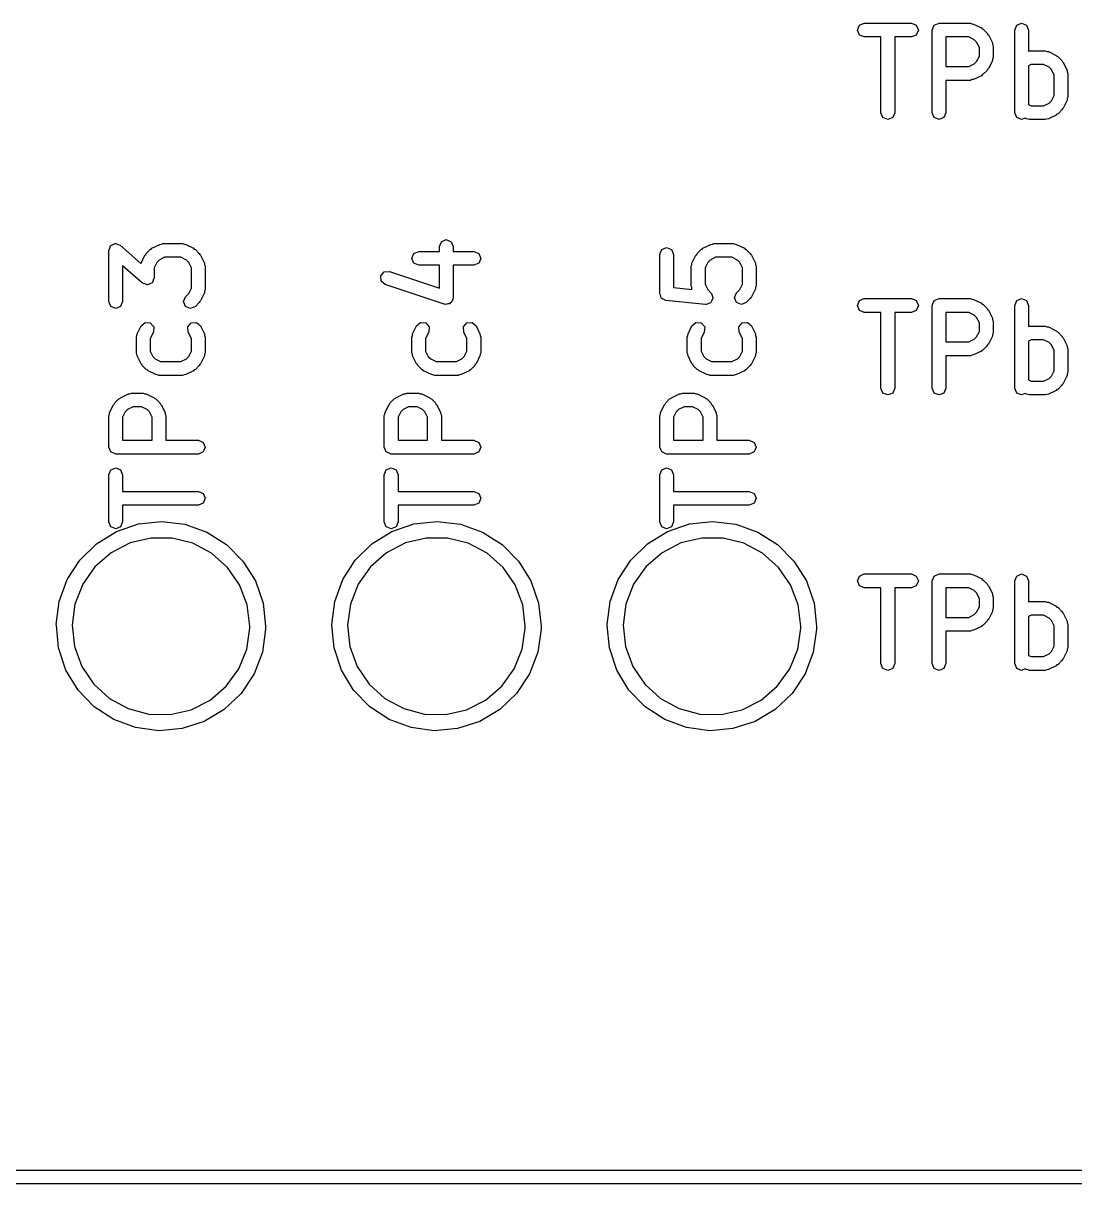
# Model space of a CAD drawing. Extents: x 59.1 to 150, y -119.5 to -80.2.
# Drawn here: x 90 to 97.63, y -118.05 to -109.62 of the extents above; entities that cross this region are included whole.
import ezdxf

# ---------------------------------------------------------------- set-up
doc = ezdxf.new("R2010")
doc.units = 0
doc.layers.add('BLACK', color=7, linetype='CONTINUOUS')

msp = doc.modelspace()

# ---------------------------------------------------------------- linework, layer by layer
at = {"layer": 'BLACK', "linetype": 'CONTINUOUS'}
for p, q in [((96.0557, -109.671), (96.0704, -109.636)), ((96.0704, -109.636), (96.1057, -109.621)), ((96.1057, -109.621), (96.4486, -109.621)), ((96.4486, -109.621), (96.4839, -109.636)), ((96.4839, -109.636), (96.4986, -109.671)), ((96.5986, -109.671), (96.6132, -109.636)), ((96.6132, -109.636), (96.6486, -109.621)), ((96.6486, -109.621), (96.8771, -109.621)), ((96.8771, -109.621), (96.8879, -109.626)), ((96.8879, -109.626), (96.8995, -109.627)), ((96.8995, -109.627), (96.9566, -109.655)), ((96.9566, -109.655), (96.962, -109.661)), ((96.962, -109.661), (96.9696, -109.665)), ((97.1986, -109.671), (97.2132, -109.636)), ((97.2132, -109.636), (97.2486, -109.621)), ((97.2486, -109.621), (97.2839, -109.636)), ((97.2839, -109.636), (97.2986, -109.671)), ((96.0704, -109.707), (96.0557, -109.671)), ((96.1057, -109.721), (96.0704, -109.707)), ((96.2271, -109.721), (96.1057, -109.721)), ((96.2271, -110.271), (96.2271, -109.721)), ((96.4486, -109.721), (96.3271, -109.721)), ((96.3271, -109.721), (96.3271, -110.271)), ((96.4839, -109.707), (96.4486, -109.721)), ((96.4986, -109.671), (96.4839, -109.707)), ((96.5986, -110.271), (96.5986, -109.671)), ((96.6986, -109.721), (96.6986, -109.936)), ((96.8653, -109.721), (96.6986, -109.721)), ((96.9047, -109.741), (96.8653, -109.721)), ((96.9218, -109.758), (96.9047, -109.741)), ((96.9696, -109.665), (96.9982, -109.693)), ((96.9982, -109.693), (97.0014, -109.701)), ((97.0014, -109.701), (97.0076, -109.706)), ((97.0076, -109.706), (97.0361, -109.763)), ((97.1986, -110.271), (97.1986, -109.671)), ((97.2986, -109.671), (97.2986, -109.824)), ((96.9414, -109.798), (96.9218, -109.758)), ((96.9414, -109.86), (96.9414, -109.798)), ((97.0361, -109.763), (97.037, -109.775)), ((97.037, -109.775), (97.0414, -109.786)), ((97.0414, -109.786), (97.0414, -109.871)), ((97.2986, -109.824), (97.3057, -109.821)), ((97.3057, -109.821), (97.42, -109.821)), ((97.42, -109.821), (97.4308, -109.826)), ((97.4308, -109.826), (97.4424, -109.827)), ((97.4424, -109.827), (97.4995, -109.855)), ((96.9047, -109.916), (96.9218, -109.899)), ((96.9218, -109.899), (96.9414, -109.86)), ((97.0361, -109.894), (97.0076, -109.951)), ((97.037, -109.882), (97.0361, -109.894)), ((97.0414, -109.871), (97.037, -109.882)), ((97.4995, -109.855), (97.5049, -109.861)), ((97.5049, -109.861), (97.5125, -109.865)), ((97.5125, -109.865), (97.5411, -109.893)), ((97.5411, -109.893), (97.5442, -109.901)), ((97.5442, -109.901), (97.5504, -109.906)), ((97.5504, -109.906), (97.579, -109.963)), ((96.6986, -109.936), (96.8653, -109.936)), ((96.8653, -109.936), (96.9047, -109.916)), ((96.962, -109.996), (96.9566, -110.002)), ((96.9696, -109.992), (96.962, -109.996)), ((96.9982, -109.964), (96.9696, -109.992)), ((97.0014, -109.956), (96.9982, -109.964)), ((97.0076, -109.951), (97.0014, -109.956)), ((97.3175, -109.921), (97.2986, -109.931)), ((97.2986, -109.931), (97.2986, -110.212)), ((97.4082, -109.921), (97.3175, -109.921)), ((97.4475, -109.941), (97.4082, -109.921)), ((97.4646, -109.958), (97.4475, -109.941)), ((97.4843, -109.998), (97.4646, -109.958)), ((97.4843, -110.145), (97.4843, -109.998)), ((97.579, -109.963), (97.5798, -109.975)), ((97.5798, -109.975), (97.5843, -109.986)), ((97.5843, -109.986), (97.5843, -110.157)), ((96.8771, -110.036), (96.6986, -110.036)), ((96.6986, -110.036), (96.6986, -110.271)), ((96.8879, -110.031), (96.8771, -110.036)), ((96.8995, -110.03), (96.8879, -110.031)), ((96.9566, -110.002), (96.8995, -110.03)), ((97.4646, -110.185), (97.4843, -110.145)), ((97.5843, -110.157), (97.5798, -110.168)), ((97.2986, -110.212), (97.3175, -110.221)), ((97.3175, -110.221), (97.4082, -110.221)), ((97.4082, -110.221), (97.4475, -110.202)), ((97.4475, -110.202), (97.4646, -110.185)), ((97.5411, -110.25), (97.5125, -110.278)), ((97.5442, -110.242), (97.5411, -110.25)), ((97.5504, -110.237), (97.5442, -110.242)), ((97.579, -110.18), (97.5504, -110.237)), ((97.5798, -110.168), (97.579, -110.18)), ((96.2418, -110.307), (96.2271, -110.271)), ((96.2771, -110.321), (96.2418, -110.307)), ((96.3125, -110.307), (96.2771, -110.321)), ((96.3271, -110.271), (96.3125, -110.307)), ((96.6132, -110.307), (96.5986, -110.271)), ((96.6486, -110.321), (96.6132, -110.307)), ((96.6839, -110.307), (96.6486, -110.321)), ((96.6986, -110.271), (96.6839, -110.307)), ((97.2132, -110.307), (97.1986, -110.271)), ((97.2486, -110.321), (97.2132, -110.307)), ((97.2734, -110.311), (97.2486, -110.321)), ((97.2834, -110.316), (97.2734, -110.311)), ((97.295, -110.317), (97.2834, -110.316)), ((97.3057, -110.321), (97.295, -110.317)), ((97.42, -110.321), (97.3057, -110.321)), ((97.4308, -110.317), (97.42, -110.321)), ((97.4424, -110.316), (97.4308, -110.317)), ((97.4995, -110.288), (97.4424, -110.316)), ((97.5049, -110.281), (97.4995, -110.288)), ((97.5125, -110.278), (97.5049, -110.281)), ((90.6214, -111.271), (90.6282, -111.255)), ((90.6282, -111.255), (90.6338, -111.239)), ((90.6338, -111.239), (90.6354, -111.238)), ((90.6354, -111.238), (90.6361, -111.236)), ((90.6361, -111.236), (90.6523, -111.229)), ((90.6523, -111.229), (90.6681, -111.222)), ((90.6681, -111.222), (90.6698, -111.222)), ((90.6698, -111.222), (90.6714, -111.221)), ((90.6714, -111.221), (90.6877, -111.228)), ((90.6877, -111.228), (90.7044, -111.234)), ((90.7044, -111.234), (90.8551, -111.366)), ((90.9218, -111.265), (90.9294, -111.261)), ((90.9294, -111.261), (90.9348, -111.255)), ((90.9348, -111.255), (90.9919, -111.227)), ((90.9919, -111.227), (91.0035, -111.226)), ((91.0035, -111.226), (91.0143, -111.221)), ((91.0143, -111.221), (91.1571, -111.221)), ((91.1571, -111.221), (91.1679, -111.226)), ((91.1679, -111.226), (91.1795, -111.227)), ((91.1795, -111.227), (91.2366, -111.255)), ((91.2366, -111.255), (91.242, -111.261)), ((91.242, -111.261), (91.2496, -111.265)), ((93.0214, -111.243), (93.0361, -111.208)), ((93.0214, -111.279), (93.0214, -111.243)), ((93.0361, -111.208), (93.0714, -111.193)), ((93.0714, -111.193), (93.1068, -111.208)), ((93.1068, -111.208), (93.1214, -111.243)), ((93.1214, -111.243), (93.1214, -111.279)), ((94.6361, -111.265), (94.6714, -111.25)), ((94.6714, -111.25), (94.7068, -111.265)), ((94.9218, -111.265), (94.9294, -111.261)), ((94.9294, -111.261), (94.9348, -111.255)), ((94.9348, -111.255), (94.9919, -111.227)), ((94.9919, -111.227), (95.0035, -111.226)), ((95.0035, -111.226), (95.0143, -111.221)), ((95.0143, -111.221), (95.1571, -111.221)), ((95.1571, -111.221), (95.1679, -111.226)), ((95.1679, -111.226), (95.1795, -111.227)), ((95.1795, -111.227), (95.2366, -111.255)), ((95.2366, -111.255), (95.242, -111.261)), ((95.242, -111.261), (95.2496, -111.265)), ((90.6214, -111.643), (90.6214, -111.271)), ((90.8553, -111.363), (90.8838, -111.306)), ((90.8838, -111.306), (90.8901, -111.301)), ((90.8901, -111.301), (90.8932, -111.293)), ((90.8932, -111.293), (90.9218, -111.265)), ((90.9868, -111.341), (90.9697, -111.358)), ((91.0261, -111.321), (90.9868, -111.341)), ((91.1453, -111.321), (91.0261, -111.321)), ((91.1847, -111.341), (91.1453, -111.321)), ((91.2018, -111.358), (91.1847, -111.341)), ((91.2496, -111.265), (91.2782, -111.293)), ((91.2782, -111.293), (91.2814, -111.301)), ((91.2814, -111.301), (91.2876, -111.306)), ((91.2876, -111.306), (91.3161, -111.363)), ((92.8214, -111.329), (92.8361, -111.293)), ((92.8361, -111.364), (92.8214, -111.329)), ((92.8361, -111.293), (92.8714, -111.279)), ((92.8714, -111.279), (93.0214, -111.279)), ((93.1214, -111.279), (93.2714, -111.279)), ((93.2714, -111.279), (93.3068, -111.293)), ((93.3068, -111.293), (93.3214, -111.329)), ((93.3214, -111.329), (93.3068, -111.364)), ((94.6214, -111.3), (94.6361, -111.265)), ((94.6214, -111.586), (94.6214, -111.3)), ((94.7068, -111.265), (94.7214, -111.3)), ((94.7214, -111.3), (94.7214, -111.54)), ((94.8553, -111.363), (94.8838, -111.306)), ((94.8838, -111.306), (94.8901, -111.301)), ((94.8901, -111.301), (94.8932, -111.293)), ((94.8932, -111.293), (94.9218, -111.265)), ((94.9868, -111.341), (94.9697, -111.358)), ((95.0261, -111.321), (94.9868, -111.341)), ((95.1453, -111.321), (95.0261, -111.321)), ((95.1847, -111.341), (95.1453, -111.321)), ((95.2018, -111.358), (95.1847, -111.341)), ((95.2496, -111.265), (95.2782, -111.293)), ((95.2782, -111.293), (95.2814, -111.301)), ((95.2814, -111.301), (95.2876, -111.306)), ((95.2876, -111.306), (95.3161, -111.363)), ((90.8671, -111.509), (90.7214, -111.382)), ((90.7214, -111.382), (90.7214, -111.643)), ((90.8551, -111.366), (90.8553, -111.363)), ((90.9697, -111.358), (90.95, -111.398)), ((90.95, -111.398), (90.95, -111.471)), ((91.2214, -111.398), (91.2018, -111.358)), ((91.2214, -111.545), (91.2214, -111.398)), ((91.3161, -111.363), (91.317, -111.375)), ((91.317, -111.375), (91.3214, -111.386)), ((91.3214, -111.386), (91.3214, -111.557)), ((92.5954, -111.456), (92.6205, -111.427)), ((92.6205, -111.427), (92.6587, -111.424)), ((92.6587, -111.424), (93.0214, -111.545)), ((92.8714, -111.379), (92.8361, -111.364)), ((93.0214, -111.379), (92.8714, -111.379)), ((93.0214, -111.545), (93.0214, -111.379)), ((93.2714, -111.379), (93.1214, -111.379)), ((93.1214, -111.379), (93.1214, -111.614)), ((93.3068, -111.364), (93.2714, -111.379)), ((94.85, -111.386), (94.8545, -111.375)), ((94.85, -111.529), (94.85, -111.386)), ((94.8545, -111.375), (94.8553, -111.363)), ((94.9697, -111.358), (94.95, -111.398)), ((94.95, -111.398), (94.95, -111.517)), ((95.2214, -111.398), (95.2018, -111.358)), ((95.2214, -111.517), (95.2214, -111.398)), ((95.3161, -111.363), (95.317, -111.375)), ((95.317, -111.375), (95.3214, -111.386)), ((95.3214, -111.386), (95.3214, -111.529)), ((90.8837, -111.515), (90.8671, -111.509)), ((90.9, -111.521), (90.8837, -111.515)), ((90.9191, -111.514), (90.9033, -111.521)), ((90.9354, -111.507), (90.9191, -111.514)), ((90.936, -111.505), (90.9354, -111.507)), ((90.9376, -111.504), (90.936, -111.505)), ((90.9433, -111.488), (90.9376, -111.504)), ((90.95, -111.471), (90.9433, -111.488)), ((92.5981, -111.494), (92.5954, -111.456)), ((92.627, -111.519), (92.5981, -111.494)), ((90.9016, -111.521), (90.9, -111.521)), ((90.9033, -111.521), (90.9016, -111.521)), ((91.1789, -111.608), (91.2018, -111.585)), ((91.2018, -111.585), (91.2214, -111.545)), ((91.3161, -111.58), (91.2876, -111.637)), ((91.317, -111.568), (91.3161, -111.58)), ((91.3214, -111.557), (91.317, -111.568)), ((93.0556, -111.662), (92.627, -111.519)), ((94.6279, -111.601), (94.6214, -111.586)), ((94.7214, -111.54), (94.8568, -111.554)), ((94.8545, -111.539), (94.85, -111.529)), ((94.8553, -111.551), (94.8545, -111.539)), ((94.8568, -111.554), (94.8553, -111.551)), ((94.95, -111.517), (94.9697, -111.556)), ((94.9697, -111.556), (94.9925, -111.579)), ((94.9925, -111.579), (94.9935, -111.581)), ((94.9935, -111.581), (94.9958, -111.583)), ((94.9958, -111.583), (95.0007, -111.599)), ((95.0007, -111.599), (95.0071, -111.614)), ((95.1643, -111.614), (95.1789, -111.579)), ((95.1789, -111.579), (95.2018, -111.556)), ((95.2018, -111.556), (95.2214, -111.517)), ((95.3161, -111.551), (95.2876, -111.608)), ((95.317, -111.539), (95.3161, -111.551)), ((95.3214, -111.529), (95.317, -111.539)), ((90.6361, -111.678), (90.6214, -111.643)), ((90.6714, -111.693), (90.6361, -111.678)), ((90.7068, -111.678), (90.6714, -111.693)), ((90.7214, -111.643), (90.7068, -111.678)), ((91.1643, -111.643), (91.1789, -111.608)), ((91.1789, -111.678), (91.1643, -111.643)), ((91.2143, -111.693), (91.1789, -111.678)), ((91.2496, -111.678), (91.2143, -111.693)), ((91.2782, -111.65), (91.2496, -111.678)), ((91.2814, -111.642), (91.2782, -111.65)), ((91.2876, -111.637), (91.2814, -111.642)), ((93.0638, -111.661), (93.0556, -111.662)), ((93.0714, -111.664), (93.0638, -111.661)), ((93.0822, -111.66), (93.0714, -111.664)), ((93.0938, -111.659), (93.0822, -111.66)), ((93.0992, -111.653), (93.0938, -111.659)), ((93.1068, -111.65), (93.0992, -111.653)), ((93.1112, -111.639), (93.1068, -111.65)), ((93.1189, -111.63), (93.1112, -111.639)), ((93.1214, -111.614), (93.1183, -111.622)), ((93.1183, -111.622), (93.1189, -111.63)), ((94.6327, -111.617), (94.6279, -111.601)), ((94.6351, -111.619), (94.6327, -111.617)), ((94.6361, -111.621), (94.6351, -111.619)), ((94.6516, -111.628), (94.6361, -111.621)), ((94.6665, -111.635), (94.6516, -111.628)), ((94.9522, -111.664), (94.6665, -111.635)), ((94.9547, -111.663), (94.9522, -111.664)), ((94.9571, -111.664), (94.9547, -111.663)), ((94.9727, -111.658), (94.9571, -111.664)), ((94.9888, -111.653), (94.9727, -111.658)), ((94.9901, -111.651), (94.9888, -111.653)), ((94.9925, -111.65), (94.9901, -111.651)), ((94.9989, -111.634), (94.9925, -111.65)), ((95.0069, -111.619), (94.9989, -111.634)), ((95.0071, -111.614), (95.0061, -111.617)), ((95.0061, -111.617), (95.0069, -111.619)), ((95.1789, -111.65), (95.1643, -111.614)), ((95.2143, -111.664), (95.1789, -111.65)), ((95.2496, -111.65), (95.2143, -111.664)), ((95.2782, -111.621), (95.2496, -111.65)), ((95.2814, -111.613), (95.2782, -111.621)), ((95.2876, -111.608), (95.2814, -111.613)), ((96.0557, -111.671), (96.0704, -111.636)), ((96.0704, -111.707), (96.0557, -111.671)), ((96.0704, -111.636), (96.1057, -111.621)), ((96.1057, -111.621), (96.4486, -111.621)), ((96.4486, -111.621), (96.4839, -111.636)), ((96.4839, -111.636), (96.4986, -111.671)), ((96.4986, -111.671), (96.4839, -111.707)), ((96.5986, -111.671), (96.6132, -111.636)), ((96.5986, -112.271), (96.5986, -111.671)), ((96.6132, -111.636), (96.6486, -111.621)), ((96.6486, -111.621), (96.8771, -111.621)), ((96.8771, -111.621), (96.8879, -111.626)), ((96.8879, -111.626), (96.8995, -111.627)), ((96.8995, -111.627), (96.9566, -111.655)), ((96.9566, -111.655), (96.962, -111.661)), ((96.962, -111.661), (96.9696, -111.665)), ((96.9696, -111.665), (96.9982, -111.693)), ((97.1986, -111.671), (97.2132, -111.636)), ((97.1986, -112.271), (97.1986, -111.671)), ((97.2132, -111.636), (97.2486, -111.621)), ((97.2486, -111.621), (97.2839, -111.636)), ((97.2839, -111.636), (97.2986, -111.671)), ((97.2986, -111.671), (97.2986, -111.824)), ((96.1057, -111.721), (96.0704, -111.707)), ((96.2271, -111.721), (96.1057, -111.721)), ((96.2271, -112.271), (96.2271, -111.721)), ((96.4486, -111.721), (96.3271, -111.721)), ((96.3271, -111.721), (96.3271, -112.271)), ((96.4839, -111.707), (96.4486, -111.721)), ((96.6986, -111.721), (96.6986, -111.936)), ((96.8653, -111.721), (96.6986, -111.721)), ((96.9047, -111.741), (96.8653, -111.721)), ((96.9218, -111.758), (96.9047, -111.741)), ((96.9414, -111.798), (96.9218, -111.758)), ((96.9982, -111.693), (97.0014, -111.701)), ((97.0014, -111.701), (97.0076, -111.706)), ((97.0076, -111.706), (97.0361, -111.763)), ((97.0361, -111.763), (97.037, -111.775)), ((90.8267, -111.878), (90.8553, -111.82)), ((90.8553, -111.82), (90.8842, -111.795)), ((90.8842, -111.795), (90.9224, -111.798)), ((90.9224, -111.798), (90.9474, -111.827)), ((90.9474, -111.827), (90.9447, -111.865)), ((91.1954, -111.827), (91.2205, -111.798)), ((91.1981, -111.865), (91.1954, -111.827)), ((91.2205, -111.798), (91.2587, -111.795)), ((91.2587, -111.795), (91.2876, -111.82)), ((91.2876, -111.82), (91.3161, -111.878)), ((92.8267, -111.878), (92.8553, -111.82)), ((92.8553, -111.82), (92.8842, -111.795)), ((92.8842, -111.795), (92.9224, -111.798)), ((92.9224, -111.798), (92.9474, -111.827)), ((92.9474, -111.827), (92.9447, -111.865)), ((93.1954, -111.827), (93.2205, -111.798)), ((93.1981, -111.865), (93.1954, -111.827)), ((93.2205, -111.798), (93.2587, -111.795)), ((93.2587, -111.795), (93.2876, -111.82)), ((93.2876, -111.82), (93.3161, -111.878)), ((94.8267, -111.878), (94.8553, -111.82)), ((94.8553, -111.82), (94.8842, -111.795)), ((94.8842, -111.795), (94.9224, -111.798)), ((94.9224, -111.798), (94.9474, -111.827)), ((94.9474, -111.827), (94.9447, -111.865)), ((95.1954, -111.827), (95.2205, -111.798)), ((95.1981, -111.865), (95.1954, -111.827)), ((95.2205, -111.798), (95.2587, -111.795)), ((95.2587, -111.795), (95.2876, -111.82)), ((95.2876, -111.82), (95.3161, -111.878)), ((96.9414, -111.86), (96.9414, -111.798)), ((97.037, -111.775), (97.0414, -111.786)), ((97.0414, -111.786), (97.0414, -111.871)), ((97.2986, -111.824), (97.3057, -111.821)), ((97.3057, -111.821), (97.42, -111.821)), ((97.42, -111.821), (97.4308, -111.826)), ((97.4308, -111.826), (97.4424, -111.827)), ((97.4424, -111.827), (97.4995, -111.855)), ((90.8214, -111.9), (90.8259, -111.889)), ((90.8214, -112.014), (90.8214, -111.9)), ((90.8259, -111.889), (90.8267, -111.878)), ((90.9447, -111.865), (90.9214, -111.912)), ((90.9214, -111.912), (90.9214, -112.002)), ((91.2214, -111.912), (91.1981, -111.865)), ((91.2214, -112.002), (91.2214, -111.912)), ((91.3161, -111.878), (91.317, -111.889)), ((91.317, -111.889), (91.3214, -111.9)), ((91.3214, -111.9), (91.3214, -112.014)), ((92.8214, -111.9), (92.8259, -111.889)), ((92.8214, -112.014), (92.8214, -111.9)), ((92.8259, -111.889), (92.8267, -111.878)), ((92.9447, -111.865), (92.9214, -111.912)), ((92.9214, -111.912), (92.9214, -112.002)), ((93.2214, -111.912), (93.1981, -111.865)), ((93.2214, -112.002), (93.2214, -111.912)), ((93.3161, -111.878), (93.317, -111.889)), ((93.317, -111.889), (93.3214, -111.9)), ((93.3214, -111.9), (93.3214, -112.014)), ((94.8214, -111.9), (94.8259, -111.889)), ((94.8214, -112.014), (94.8214, -111.9)), ((94.8259, -111.889), (94.8267, -111.878)), ((94.9447, -111.865), (94.9214, -111.912)), ((94.9214, -111.912), (94.9214, -112.002)), ((95.2214, -111.912), (95.1981, -111.865)), ((95.2214, -112.002), (95.2214, -111.912)), ((95.3161, -111.878), (95.317, -111.889)), ((95.317, -111.889), (95.3214, -111.9)), ((95.3214, -111.9), (95.3214, -112.014)), ((96.6986, -111.936), (96.8653, -111.936)), ((96.8653, -111.936), (96.9047, -111.916)), ((96.9047, -111.916), (96.9218, -111.899)), ((96.9218, -111.899), (96.9414, -111.86)), ((97.0361, -111.894), (97.0076, -111.951)), ((97.037, -111.882), (97.0361, -111.894)), ((97.0414, -111.871), (97.037, -111.882)), ((97.3175, -111.921), (97.2986, -111.931)), ((97.2986, -111.931), (97.2986, -112.212)), ((97.4082, -111.921), (97.3175, -111.921)), ((97.4475, -111.941), (97.4082, -111.921)), ((97.4995, -111.855), (97.5049, -111.861)), ((97.5049, -111.861), (97.5125, -111.865)), ((97.5125, -111.865), (97.5411, -111.893)), ((97.5411, -111.893), (97.5442, -111.901)), ((97.5442, -111.901), (97.5504, -111.906)), ((97.5504, -111.906), (97.579, -111.963)), ((90.8259, -112.025), (90.8214, -112.014)), ((90.9214, -112.002), (90.9411, -112.042)), ((91.2018, -112.042), (91.2214, -112.002)), ((91.3214, -112.014), (91.317, -112.025)), ((92.8259, -112.025), (92.8214, -112.014)), ((92.9214, -112.002), (92.9411, -112.042)), ((93.2018, -112.042), (93.2214, -112.002)), ((93.3214, -112.014), (93.317, -112.025)), ((94.8259, -112.025), (94.8214, -112.014)), ((94.9214, -112.002), (94.9411, -112.042)), ((95.2018, -112.042), (95.2214, -112.002)), ((95.3214, -112.014), (95.317, -112.025)), ((96.9566, -112.002), (96.8995, -112.03)), ((96.962, -111.996), (96.9566, -112.002)), ((96.9696, -111.992), (96.962, -111.996)), ((96.9982, -111.964), (96.9696, -111.992)), ((97.0014, -111.956), (96.9982, -111.964)), ((97.0076, -111.951), (97.0014, -111.956)), ((97.4646, -111.958), (97.4475, -111.941)), ((97.4843, -111.998), (97.4646, -111.958)), ((97.4843, -112.145), (97.4843, -111.998)), ((97.579, -111.963), (97.5798, -111.975)), ((97.5798, -111.975), (97.5843, -111.986)), ((97.5843, -111.986), (97.5843, -112.157)), ((90.8267, -112.037), (90.8259, -112.025)), ((90.8553, -112.094), (90.8267, -112.037)), ((90.8615, -112.099), (90.8553, -112.094)), ((90.8646, -112.107), (90.8615, -112.099)), ((90.9411, -112.042), (90.9582, -112.059)), ((90.9582, -112.059), (90.9975, -112.079)), ((90.9975, -112.079), (91.1453, -112.079)), ((91.1453, -112.079), (91.1847, -112.059)), ((91.1847, -112.059), (91.2018, -112.042)), ((91.2814, -112.099), (91.2782, -112.107)), ((91.2876, -112.094), (91.2814, -112.099)), ((91.3161, -112.037), (91.2876, -112.094)), ((91.317, -112.025), (91.3161, -112.037)), ((92.8267, -112.037), (92.8259, -112.025)), ((92.8553, -112.094), (92.8267, -112.037)), ((92.8615, -112.099), (92.8553, -112.094)), ((92.8646, -112.107), (92.8615, -112.099)), ((92.9411, -112.042), (92.9582, -112.059)), ((92.9582, -112.059), (92.9975, -112.079)), ((92.9975, -112.079), (93.1453, -112.079)), ((93.1453, -112.079), (93.1847, -112.059)), ((93.1847, -112.059), (93.2018, -112.042)), ((93.2814, -112.099), (93.2782, -112.107)), ((93.2876, -112.094), (93.2814, -112.099)), ((93.3161, -112.037), (93.2876, -112.094)), ((93.317, -112.025), (93.3161, -112.037)), ((94.8267, -112.037), (94.8259, -112.025)), ((94.8553, -112.094), (94.8267, -112.037)), ((94.8615, -112.099), (94.8553, -112.094)), ((94.8646, -112.107), (94.8615, -112.099)), ((94.9411, -112.042), (94.9582, -112.059)), ((94.9582, -112.059), (94.9975, -112.079)), ((94.9975, -112.079), (95.1453, -112.079)), ((95.1453, -112.079), (95.1847, -112.059)), ((95.1847, -112.059), (95.2018, -112.042)), ((95.2814, -112.099), (95.2782, -112.107)), ((95.2876, -112.094), (95.2814, -112.099)), ((95.3161, -112.037), (95.2876, -112.094)), ((95.317, -112.025), (95.3161, -112.037)), ((96.8771, -112.036), (96.6986, -112.036)), ((96.6986, -112.036), (96.6986, -112.271)), ((96.8879, -112.031), (96.8771, -112.036)), ((96.8995, -112.03), (96.8879, -112.031)), ((90.8932, -112.135), (90.8646, -112.107)), ((90.9008, -112.139), (90.8932, -112.135)), ((90.9062, -112.145), (90.9008, -112.139)), ((90.9634, -112.173), (90.9062, -112.145)), ((90.975, -112.174), (90.9634, -112.173)), ((90.9857, -112.179), (90.975, -112.174)), ((91.1571, -112.179), (90.9857, -112.179)), ((91.1679, -112.174), (91.1571, -112.179)), ((91.1795, -112.173), (91.1679, -112.174)), ((91.2366, -112.145), (91.1795, -112.173)), ((91.242, -112.139), (91.2366, -112.145)), ((91.2496, -112.135), (91.242, -112.139)), ((91.2782, -112.107), (91.2496, -112.135)), ((92.8932, -112.135), (92.8646, -112.107)), ((92.9008, -112.139), (92.8932, -112.135)), ((92.9062, -112.145), (92.9008, -112.139)), ((92.9634, -112.173), (92.9062, -112.145)), ((92.975, -112.174), (92.9634, -112.173)), ((92.9857, -112.179), (92.975, -112.174)), ((93.1571, -112.179), (92.9857, -112.179)), ((93.1679, -112.174), (93.1571, -112.179)), ((93.1795, -112.173), (93.1679, -112.174)), ((93.2366, -112.145), (93.1795, -112.173)), ((93.242, -112.139), (93.2366, -112.145)), ((93.2496, -112.135), (93.242, -112.139)), ((93.2782, -112.107), (93.2496, -112.135)), ((94.8932, -112.135), (94.8646, -112.107)), ((94.9008, -112.139), (94.8932, -112.135)), ((94.9062, -112.145), (94.9008, -112.139)), ((94.9634, -112.173), (94.9062, -112.145)), ((94.975, -112.174), (94.9634, -112.173)), ((94.9857, -112.179), (94.975, -112.174)), ((95.1571, -112.179), (94.9857, -112.179)), ((95.1679, -112.174), (95.1571, -112.179)), ((95.1795, -112.173), (95.1679, -112.174)), ((95.2366, -112.145), (95.1795, -112.173)), ((95.242, -112.139), (95.2366, -112.145)), ((95.2496, -112.135), (95.242, -112.139)), ((95.2782, -112.107), (95.2496, -112.135)), ((97.4475, -112.202), (97.4646, -112.185)), ((97.4646, -112.185), (97.4843, -112.145)), ((97.579, -112.18), (97.5504, -112.237)), ((97.5798, -112.168), (97.579, -112.18)), ((97.5843, -112.157), (97.5798, -112.168)), ((96.2418, -112.307), (96.2271, -112.271)), ((96.3271, -112.271), (96.3125, -112.307)), ((96.6132, -112.307), (96.5986, -112.271)), ((96.6986, -112.271), (96.6839, -112.307)), ((97.2132, -112.307), (97.1986, -112.271)), ((97.2986, -112.212), (97.3175, -112.221)), ((97.3175, -112.221), (97.4082, -112.221)), ((97.4082, -112.221), (97.4475, -112.202)), ((97.5411, -112.25), (97.5125, -112.278)), ((97.5442, -112.242), (97.5411, -112.25)), ((97.5504, -112.237), (97.5442, -112.242)), ((90.6646, -112.379), (90.6932, -112.35)), ((90.6932, -112.35), (90.7008, -112.347)), ((90.7008, -112.347), (90.7062, -112.341)), ((90.7062, -112.341), (90.7634, -112.312)), ((90.7634, -112.312), (90.775, -112.312)), ((90.775, -112.312), (90.7857, -112.307)), ((90.7857, -112.307), (90.8714, -112.307)), ((90.8714, -112.307), (90.8822, -112.312)), ((90.8822, -112.312), (90.8938, -112.312)), ((90.8938, -112.312), (90.9509, -112.341)), ((90.9509, -112.341), (90.9563, -112.347)), ((90.9563, -112.347), (90.9639, -112.35)), ((90.9639, -112.35), (90.9925, -112.379)), ((92.6646, -112.379), (92.6932, -112.35)), ((92.6932, -112.35), (92.7008, -112.347)), ((92.7008, -112.347), (92.7062, -112.341)), ((92.7062, -112.341), (92.7634, -112.312)), ((92.7634, -112.312), (92.775, -112.312)), ((92.775, -112.312), (92.7857, -112.307)), ((92.7857, -112.307), (92.8714, -112.307)), ((92.8714, -112.307), (92.8822, -112.312)), ((92.8822, -112.312), (92.8938, -112.312)), ((92.8938, -112.312), (92.9509, -112.341)), ((92.9509, -112.341), (92.9563, -112.347)), ((92.9563, -112.347), (92.9639, -112.35)), ((92.9639, -112.35), (92.9925, -112.379)), ((94.6646, -112.379), (94.6932, -112.35)), ((94.6932, -112.35), (94.7008, -112.347)), ((94.7008, -112.347), (94.7062, -112.341)), ((94.7062, -112.341), (94.7634, -112.312)), ((94.7634, -112.312), (94.775, -112.312)), ((94.775, -112.312), (94.7857, -112.307)), ((94.7857, -112.307), (94.8714, -112.307)), ((94.8714, -112.307), (94.8822, -112.312)), ((94.8822, -112.312), (94.8938, -112.312)), ((94.8938, -112.312), (94.9509, -112.341)), ((94.9509, -112.341), (94.9563, -112.347)), ((94.9563, -112.347), (94.9639, -112.35)), ((94.9639, -112.35), (94.9925, -112.379)), ((96.2771, -112.321), (96.2418, -112.307)), ((96.3125, -112.307), (96.2771, -112.321)), ((96.6486, -112.321), (96.6132, -112.307)), ((96.6839, -112.307), (96.6486, -112.321)), ((97.2486, -112.321), (97.2132, -112.307)), ((97.2734, -112.311), (97.2486, -112.321)), ((97.2834, -112.316), (97.2734, -112.311)), ((97.295, -112.317), (97.2834, -112.316)), ((97.3057, -112.321), (97.295, -112.317)), ((97.42, -112.321), (97.3057, -112.321)), ((97.4308, -112.317), (97.42, -112.321)), ((97.4424, -112.316), (97.4308, -112.317)), ((97.4995, -112.288), (97.4424, -112.316)), ((97.5049, -112.281), (97.4995, -112.288)), ((97.5125, -112.278), (97.5049, -112.281)), ((90.6267, -112.449), (90.6553, -112.392)), ((90.6553, -112.392), (90.6615, -112.387)), ((90.6615, -112.387), (90.6646, -112.379)), ((90.7582, -112.427), (90.7411, -112.444)), ((90.7975, -112.407), (90.7582, -112.427)), ((90.8596, -112.407), (90.7975, -112.407)), ((90.899, -112.427), (90.8596, -112.407)), ((90.916, -112.444), (90.899, -112.427)), ((90.9925, -112.379), (90.9956, -112.387)), ((90.9956, -112.387), (91.0019, -112.392)), ((91.0019, -112.392), (91.0304, -112.449)), ((92.6267, -112.449), (92.6553, -112.392)), ((92.6553, -112.392), (92.6615, -112.387)), ((92.6615, -112.387), (92.6646, -112.379)), ((92.7582, -112.427), (92.7411, -112.444)), ((92.7975, -112.407), (92.7582, -112.427)), ((92.8596, -112.407), (92.7975, -112.407)), ((92.899, -112.427), (92.8596, -112.407)), ((92.916, -112.444), (92.899, -112.427)), ((92.9925, -112.379), (92.9956, -112.387)), ((92.9956, -112.387), (93.0019, -112.392)), ((93.0019, -112.392), (93.0304, -112.449)), ((94.6267, -112.449), (94.6553, -112.392)), ((94.6553, -112.392), (94.6615, -112.387)), ((94.6615, -112.387), (94.6646, -112.379)), ((94.7582, -112.427), (94.7411, -112.444)), ((94.7975, -112.407), (94.7582, -112.427)), ((94.8596, -112.407), (94.7975, -112.407)), ((94.899, -112.427), (94.8596, -112.407)), ((94.916, -112.444), (94.899, -112.427)), ((94.9925, -112.379), (94.9956, -112.387)), ((94.9956, -112.387), (95.0019, -112.392)), ((95.0019, -112.392), (95.0304, -112.449)), ((90.6214, -112.471), (90.6259, -112.461)), ((90.6214, -112.7), (90.6214, -112.471)), ((90.6259, -112.461), (90.6267, -112.449)), ((90.7411, -112.444), (90.7214, -112.483)), ((90.7214, -112.483), (90.7214, -112.65)), ((90.9357, -112.483), (90.916, -112.444)), ((90.9357, -112.65), (90.9357, -112.483)), ((91.0304, -112.449), (91.0313, -112.461)), ((91.0313, -112.461), (91.0357, -112.471)), ((91.0357, -112.471), (91.0357, -112.65)), ((92.6214, -112.471), (92.6259, -112.461)), ((92.6214, -112.7), (92.6214, -112.471)), ((92.6259, -112.461), (92.6267, -112.449)), ((92.7411, -112.444), (92.7214, -112.483)), ((92.7214, -112.483), (92.7214, -112.65)), ((92.9357, -112.483), (92.916, -112.444)), ((92.9357, -112.65), (92.9357, -112.483)), ((93.0304, -112.449), (93.0313, -112.461)), ((93.0313, -112.461), (93.0357, -112.471)), ((93.0357, -112.471), (93.0357, -112.65)), ((94.6214, -112.471), (94.6259, -112.461)), ((94.6214, -112.7), (94.6214, -112.471)), ((94.6259, -112.461), (94.6267, -112.449)), ((94.7411, -112.444), (94.7214, -112.483)), ((94.7214, -112.483), (94.7214, -112.65)), ((94.9357, -112.483), (94.916, -112.444)), ((94.9357, -112.65), (94.9357, -112.483)), ((95.0304, -112.449), (95.0313, -112.461)), ((95.0313, -112.461), (95.0357, -112.471)), ((95.0357, -112.471), (95.0357, -112.65)), ((90.7214, -112.65), (90.9357, -112.65)), ((91.0357, -112.65), (91.2714, -112.65)), ((91.2714, -112.65), (91.3068, -112.665)), ((91.3068, -112.665), (91.3214, -112.7)), ((92.7214, -112.65), (92.9357, -112.65)), ((93.0357, -112.65), (93.2714, -112.65)), ((93.2714, -112.65), (93.3068, -112.665)), ((93.3068, -112.665), (93.3214, -112.7)), ((94.7214, -112.65), (94.9357, -112.65)), ((95.0357, -112.65), (95.2714, -112.65)), ((95.2714, -112.65), (95.3068, -112.665)), ((95.3068, -112.665), (95.3214, -112.7)), ((90.6361, -112.735), (90.6214, -112.7)), ((90.6714, -112.75), (90.6361, -112.735)), ((91.2714, -112.75), (90.6714, -112.75)), ((91.3068, -112.735), (91.2714, -112.75)), ((91.3214, -112.7), (91.3068, -112.735)), ((92.6361, -112.735), (92.6214, -112.7)), ((92.6714, -112.75), (92.6361, -112.735)), ((93.2714, -112.75), (92.6714, -112.75)), ((93.3068, -112.735), (93.2714, -112.75)), ((93.3214, -112.7), (93.3068, -112.735)), ((94.6361, -112.735), (94.6214, -112.7)), ((94.6714, -112.75), (94.6361, -112.735)), ((95.2714, -112.75), (94.6714, -112.75)), ((95.3068, -112.735), (95.2714, -112.75)), ((95.3214, -112.7), (95.3068, -112.735)), ((90.6361, -112.865), (90.6714, -112.85)), ((90.6714, -112.85), (90.7068, -112.865)), ((92.6361, -112.865), (92.6714, -112.85)), ((92.6714, -112.85), (92.7068, -112.865)), ((94.6361, -112.865), (94.6714, -112.85)), ((94.6714, -112.85), (94.7068, -112.865)), ((90.6214, -112.9), (90.6361, -112.865)), ((90.6214, -113.243), (90.6214, -112.9)), ((90.7068, -112.865), (90.7214, -112.9)), ((90.7214, -112.9), (90.7214, -113.021)), ((92.6214, -112.9), (92.6361, -112.865)), ((92.6214, -113.243), (92.6214, -112.9)), ((92.7068, -112.865), (92.7214, -112.9)), ((92.7214, -112.9), (92.7214, -113.021)), ((94.6214, -112.9), (94.6361, -112.865)), ((94.6214, -113.243), (94.6214, -112.9)), ((94.7068, -112.865), (94.7214, -112.9)), ((94.7214, -112.9), (94.7214, -113.021)), ((90.7214, -113.021), (91.2714, -113.021)), ((91.2714, -113.021), (91.3068, -113.036)), ((92.7214, -113.021), (93.2714, -113.021)), ((93.2714, -113.021), (93.3068, -113.036)), ((94.7214, -113.021), (95.2714, -113.021)), ((95.2714, -113.021), (95.3068, -113.036)), ((91.3068, -113.107), (91.2714, -113.121)), ((91.3068, -113.036), (91.3214, -113.071)), ((91.3214, -113.071), (91.3068, -113.107)), ((93.3068, -113.107), (93.2714, -113.121)), ((93.3068, -113.036), (93.3214, -113.071)), ((93.3214, -113.071), (93.3068, -113.107)), ((95.3068, -113.107), (95.2714, -113.121)), ((95.3068, -113.036), (95.3214, -113.071)), ((95.3214, -113.071), (95.3068, -113.107)), ((91.2714, -113.121), (90.7214, -113.121)), ((90.7214, -113.121), (90.7214, -113.243)), ((93.2714, -113.121), (92.7214, -113.121)), ((92.7214, -113.121), (92.7214, -113.243)), ((95.2714, -113.121), (94.7214, -113.121)), ((94.7214, -113.121), (94.7214, -113.243)), ((90.6361, -113.278), (90.6214, -113.243)), ((90.6714, -113.293), (90.6361, -113.278)), ((90.7068, -113.278), (90.6714, -113.293)), ((90.6764, -113.312), (90.8368, -113.258)), ((90.7214, -113.243), (90.7068, -113.278)), ((90.8368, -113.258), (91.0053, -113.24)), ((91.0053, -113.24), (91.1735, -113.26)), ((91.1735, -113.26), (91.3332, -113.317)), ((92.6361, -113.278), (92.6214, -113.243)), ((92.6714, -113.293), (92.6361, -113.278)), ((92.7068, -113.278), (92.6714, -113.293)), ((92.6764, -113.312), (92.8368, -113.258)), ((92.7214, -113.243), (92.7068, -113.278)), ((92.8368, -113.258), (93.0053, -113.24)), ((93.0053, -113.24), (93.1735, -113.26)), ((93.1735, -113.26), (93.3332, -113.317)), ((94.6361, -113.278), (94.6214, -113.243)), ((94.6714, -113.293), (94.6361, -113.278)), ((94.7068, -113.278), (94.6714, -113.293)), ((94.6764, -113.312), (94.8368, -113.258)), ((94.7214, -113.243), (94.7068, -113.278)), ((94.8368, -113.258), (95.0053, -113.24)), ((95.0053, -113.24), (95.1735, -113.26)), ((95.1735, -113.26), (95.3332, -113.317)), ((90.5321, -113.401), (90.6764, -113.312)), ((90.9259, -113.36), (90.7753, -113.396)), ((91.0808, -113.36), (90.9259, -113.36)), ((91.231, -113.398), (91.0808, -113.36)), ((91.3332, -113.317), (91.4762, -113.408)), ((92.5321, -113.401), (92.6764, -113.312)), ((92.9259, -113.36), (92.7753, -113.396)), ((93.0808, -113.36), (92.9259, -113.36)), ((93.231, -113.398), (93.0808, -113.36)), ((93.3332, -113.317), (93.4762, -113.408)), ((94.5321, -113.401), (94.6764, -113.312)), ((94.9259, -113.36), (94.7753, -113.396)), ((95.0808, -113.36), (94.9259, -113.36)), ((95.231, -113.398), (95.0808, -113.36)), ((95.3332, -113.317), (95.4762, -113.408)), ((90.411, -113.52), (90.5321, -113.401)), ((90.7753, -113.396), (90.6376, -113.467)), ((91.3679, -113.471), (91.231, -113.398)), ((91.4762, -113.408), (91.5956, -113.528)), ((92.411, -113.52), (92.5321, -113.401)), ((92.7753, -113.396), (92.6376, -113.467)), ((93.3679, -113.471), (93.231, -113.398)), ((93.4762, -113.408), (93.5956, -113.528)), ((94.411, -113.52), (94.5321, -113.401)), ((94.7753, -113.396), (94.6376, -113.467)), ((95.3679, -113.471), (95.231, -113.398)), ((95.4762, -113.408), (95.5956, -113.528)), ((90.3193, -113.662), (90.411, -113.52)), ((90.6376, -113.467), (90.5209, -113.569)), ((91.4836, -113.574), (91.3679, -113.471)), ((91.5956, -113.528), (91.6854, -113.672)), ((92.3193, -113.662), (92.411, -113.52)), ((92.6376, -113.467), (92.5209, -113.569)), ((93.4836, -113.574), (93.3679, -113.471)), ((93.5956, -113.528), (93.6854, -113.672)), ((94.3193, -113.662), (94.411, -113.52)), ((94.6376, -113.467), (94.5209, -113.569)), ((95.4836, -113.574), (95.3679, -113.471)), ((95.5956, -113.528), (95.6854, -113.672)), ((90.5209, -113.569), (90.4318, -113.695)), ((91.5713, -113.701), (91.4836, -113.574)), ((92.5209, -113.569), (92.4318, -113.695)), ((93.5713, -113.701), (93.4836, -113.574)), ((94.5209, -113.569), (94.4318, -113.695)), ((95.5713, -113.701), (95.4836, -113.574)), ((96.0704, -113.636), (96.1057, -113.621)), ((96.1057, -113.621), (96.4486, -113.621)), ((96.4486, -113.621), (96.4839, -113.636)), ((96.6132, -113.636), (96.6486, -113.621)), ((96.6486, -113.621), (96.8771, -113.621)), ((96.8771, -113.621), (96.8879, -113.626)), ((97.2132, -113.636), (97.2486, -113.621)), ((97.2486, -113.621), (97.2839, -113.636)), ((90.2613, -113.821), (90.3193, -113.662)), ((90.4318, -113.695), (90.3756, -113.84)), ((91.6261, -113.846), (91.5713, -113.701)), ((91.6854, -113.672), (91.7411, -113.832)), ((92.2613, -113.821), (92.3193, -113.662)), ((92.4318, -113.695), (92.3756, -113.84)), ((93.6261, -113.846), (93.5713, -113.701)), ((93.6854, -113.672), (93.7411, -113.832)), ((94.2613, -113.821), (94.3193, -113.662)), ((94.4318, -113.695), (94.3756, -113.84)), ((95.6261, -113.846), (95.5713, -113.701)), ((95.6854, -113.672), (95.7411, -113.832)), ((96.0557, -113.671), (96.0704, -113.636)), ((96.0704, -113.707), (96.0557, -113.671)), ((96.1057, -113.721), (96.0704, -113.707)), ((96.4839, -113.707), (96.4486, -113.721)), ((96.4839, -113.636), (96.4986, -113.671)), ((96.4986, -113.671), (96.4839, -113.707)), ((96.5986, -113.671), (96.6132, -113.636)), ((96.5986, -114.271), (96.5986, -113.671)), ((96.8879, -113.626), (96.8995, -113.627)), ((96.8995, -113.627), (96.9566, -113.655)), ((96.9566, -113.655), (96.962, -113.661)), ((96.962, -113.661), (96.9696, -113.665)), ((96.9696, -113.665), (96.9982, -113.693)), ((96.9982, -113.693), (97.0014, -113.701)), ((97.0014, -113.701), (97.0076, -113.706)), ((97.0076, -113.706), (97.0361, -113.763)), ((97.1986, -113.671), (97.2132, -113.636)), ((97.1986, -114.271), (97.1986, -113.671)), ((97.2839, -113.636), (97.2986, -113.671)), ((97.2986, -113.671), (97.2986, -113.824)), ((96.2271, -113.721), (96.1057, -113.721)), ((96.2271, -114.271), (96.2271, -113.721)), ((96.4486, -113.721), (96.3271, -113.721)), ((96.3271, -113.721), (96.3271, -114.271)), ((96.6986, -113.721), (96.6986, -113.936)), ((96.8653, -113.721), (96.6986, -113.721)), ((96.9047, -113.741), (96.8653, -113.721)), ((96.9218, -113.758), (96.9047, -113.741)), ((96.9414, -113.798), (96.9218, -113.758)), ((97.0361, -113.763), (97.037, -113.775)), ((97.037, -113.775), (97.0414, -113.786)), ((97.0414, -113.786), (97.0414, -113.871)), ((90.2401, -113.989), (90.2613, -113.821)), ((90.3756, -113.84), (90.3553, -113.993)), ((91.6447, -114), (91.6261, -113.846)), ((91.7411, -113.832), (91.76, -114)), ((92.2401, -113.989), (92.2613, -113.821)), ((92.3756, -113.84), (92.3553, -113.993)), ((93.6447, -114), (93.6261, -113.846)), ((93.7411, -113.832), (93.76, -114)), ((94.2401, -113.989), (94.2613, -113.821)), ((94.3756, -113.84), (94.3553, -113.993)), ((95.6447, -114), (95.6261, -113.846)), ((95.7411, -113.832), (95.76, -114)), ((96.9218, -113.899), (96.9414, -113.86)), ((96.9414, -113.86), (96.9414, -113.798)), ((97.0414, -113.871), (97.037, -113.882)), ((97.2986, -113.824), (97.3057, -113.821)), ((97.3057, -113.821), (97.42, -113.821)), ((97.42, -113.821), (97.4308, -113.826)), ((97.4308, -113.826), (97.4424, -113.827)), ((97.4424, -113.827), (97.4995, -113.855)), ((97.4995, -113.855), (97.5049, -113.861)), ((97.5049, -113.861), (97.5125, -113.865)), ((97.5125, -113.865), (97.5411, -113.893)), ((96.6986, -113.936), (96.8653, -113.936)), ((96.8653, -113.936), (96.9047, -113.916)), ((96.9047, -113.916), (96.9218, -113.899)), ((97.0014, -113.956), (96.9982, -113.964)), ((97.0076, -113.951), (97.0014, -113.956)), ((97.0361, -113.894), (97.0076, -113.951)), ((97.037, -113.882), (97.0361, -113.894)), ((97.3175, -113.921), (97.2986, -113.931)), ((97.2986, -113.931), (97.2986, -114.212)), ((97.4082, -113.921), (97.3175, -113.921)), ((97.4475, -113.941), (97.4082, -113.921)), ((97.4646, -113.958), (97.4475, -113.941)), ((97.4843, -113.998), (97.4646, -113.958)), ((97.5411, -113.893), (97.5442, -113.901)), ((97.5442, -113.901), (97.5504, -113.906)), ((97.5504, -113.906), (97.579, -113.963)), ((90.2405, -113.993), (90.2401, -113.989)), ((90.2566, -114.158), (90.2405, -113.993)), ((90.3553, -113.993), (90.3723, -114.147)), ((91.6227, -114.167), (91.6446, -114.014)), ((91.6446, -114.014), (91.6447, -114)), ((91.7597, -114.021), (91.7361, -114.189)), ((91.76, -114), (91.7597, -114.021)), ((92.2405, -113.993), (92.2401, -113.989)), ((92.2566, -114.158), (92.2405, -113.993)), ((92.3553, -113.993), (92.3723, -114.147)), ((93.6227, -114.167), (93.6446, -114.014)), ((93.6446, -114.014), (93.6447, -114)), ((93.7597, -114.021), (93.7361, -114.189)), ((93.76, -114), (93.7597, -114.021)), ((94.2405, -113.993), (94.2401, -113.989)), ((94.2566, -114.158), (94.2405, -113.993)), ((94.3553, -113.993), (94.3723, -114.147)), ((95.6227, -114.167), (95.6446, -114.014)), ((95.6446, -114.014), (95.6447, -114)), ((95.7597, -114.021), (95.7361, -114.189)), ((95.76, -114), (95.7597, -114.021)), ((96.8771, -114.036), (96.6986, -114.036)), ((96.6986, -114.036), (96.6986, -114.271)), ((96.8879, -114.031), (96.8771, -114.036)), ((96.8995, -114.03), (96.8879, -114.031)), ((96.9566, -114.002), (96.8995, -114.03)), ((96.962, -113.996), (96.9566, -114.002)), ((96.9696, -113.992), (96.962, -113.996)), ((96.9982, -113.964), (96.9696, -113.992)), ((97.4843, -114.145), (97.4843, -113.998)), ((97.579, -113.963), (97.5798, -113.975)), ((97.5798, -113.975), (97.5843, -113.986)), ((97.5843, -113.986), (97.5843, -114.157)), ((90.3101, -114.319), (90.2566, -114.158)), ((90.3723, -114.147), (90.4256, -114.293)), ((91.565, -114.311), (91.6227, -114.167)), ((91.7361, -114.189), (91.676, -114.347)), ((92.3101, -114.319), (92.2566, -114.158)), ((92.3723, -114.147), (92.4256, -114.293)), ((93.565, -114.311), (93.6227, -114.167)), ((93.7361, -114.189), (93.676, -114.347)), ((94.3101, -114.319), (94.2566, -114.158)), ((94.3723, -114.147), (94.4256, -114.293)), ((95.565, -114.311), (95.6227, -114.167)), ((95.7361, -114.189), (95.676, -114.347)), ((97.2986, -114.212), (97.3175, -114.221)), ((97.4082, -114.221), (97.4475, -114.202)), ((97.4475, -114.202), (97.4646, -114.185)), ((97.4646, -114.185), (97.4843, -114.145)), ((97.579, -114.18), (97.5504, -114.237)), ((97.5798, -114.168), (97.579, -114.18)), ((97.5843, -114.157), (97.5798, -114.168)), ((90.4256, -114.293), (90.512, -114.421)), ((92.4256, -114.293), (92.512, -114.421)), ((94.4256, -114.293), (94.512, -114.421)), ((96.2418, -114.307), (96.2271, -114.271)), ((96.3271, -114.271), (96.3125, -114.307)), ((96.6132, -114.307), (96.5986, -114.271)), ((96.6986, -114.271), (96.6839, -114.307)), ((97.2132, -114.307), (97.1986, -114.271)), ((97.3175, -114.221), (97.4082, -114.221)), ((97.4995, -114.288), (97.4424, -114.316)), ((97.5049, -114.281), (97.4995, -114.288)), ((97.5125, -114.278), (97.5049, -114.281)), ((97.5411, -114.25), (97.5125, -114.278)), ((97.5442, -114.242), (97.5411, -114.25)), ((97.5504, -114.237), (97.5442, -114.242)), ((90.3979, -114.464), (90.3101, -114.319)), ((91.4746, -114.436), (91.565, -114.311)), ((91.676, -114.347), (91.5822, -114.489)), ((92.3979, -114.464), (92.3101, -114.319)), ((93.4746, -114.436), (93.565, -114.311)), ((93.676, -114.347), (93.5822, -114.489)), ((94.3979, -114.464), (94.3101, -114.319)), ((95.4746, -114.436), (95.565, -114.311)), ((95.676, -114.347), (95.5822, -114.489)), ((96.2771, -114.321), (96.2418, -114.307)), ((96.3125, -114.307), (96.2771, -114.321)), ((96.6486, -114.321), (96.6132, -114.307)), ((96.6839, -114.307), (96.6486, -114.321)), ((97.2486, -114.321), (97.2132, -114.307)), ((97.2734, -114.311), (97.2486, -114.321)), ((97.2834, -114.316), (97.2734, -114.311)), ((97.295, -114.317), (97.2834, -114.316)), ((97.3057, -114.321), (97.295, -114.317)), ((97.42, -114.321), (97.3057, -114.321)), ((97.4308, -114.317), (97.42, -114.321)), ((97.4424, -114.316), (97.4308, -114.317)), ((90.5156, -114.586), (90.3979, -114.464)), ((90.512, -114.421), (90.6265, -114.526)), ((91.3568, -114.537), (91.4746, -114.436)), ((92.5156, -114.586), (92.3979, -114.464)), ((92.512, -114.421), (92.6265, -114.526)), ((93.3568, -114.537), (93.4746, -114.436)), ((94.5156, -114.586), (94.3979, -114.464)), ((94.512, -114.421), (94.6265, -114.526)), ((95.3568, -114.537), (95.4746, -114.436)), ((90.6265, -114.526), (90.7627, -114.599)), ((91.2184, -114.607), (91.3568, -114.537)), ((91.5822, -114.489), (91.4595, -114.605)), ((92.6265, -114.526), (92.7627, -114.599)), ((93.2184, -114.607), (93.3568, -114.537)), ((93.5822, -114.489), (93.4595, -114.605)), ((94.6265, -114.526), (94.7627, -114.599)), ((95.2184, -114.607), (95.3568, -114.537)), ((95.5822, -114.489), (95.4595, -114.605)), ((90.6573, -114.678), (90.5156, -114.586)), ((90.7627, -114.599), (90.9125, -114.639)), ((91.0674, -114.641), (91.2184, -114.607)), ((91.4595, -114.605), (91.314, -114.692)), ((92.6573, -114.678), (92.5156, -114.586)), ((92.7627, -114.599), (92.9125, -114.639)), ((93.0674, -114.641), (93.2184, -114.607)), ((93.4595, -114.605), (93.314, -114.692)), ((94.6573, -114.678), (94.5156, -114.586)), ((94.7627, -114.599), (94.9125, -114.639)), ((95.0674, -114.641), (95.2184, -114.607)), ((95.4595, -114.605), (95.314, -114.692)), ((90.8161, -114.737), (90.6573, -114.678)), ((90.9125, -114.639), (91.0674, -114.641)), ((91.314, -114.692), (91.1528, -114.744)), ((92.8161, -114.737), (92.6573, -114.678)), ((92.9125, -114.639), (93.0674, -114.641)), ((93.314, -114.692), (93.1528, -114.744)), ((94.8161, -114.737), (94.6573, -114.678)), ((94.9125, -114.639), (95.0674, -114.641)), ((95.314, -114.692), (95.1528, -114.744)), ((90.9841, -114.76), (90.8161, -114.737)), ((91.1528, -114.744), (90.9841, -114.76)), ((92.9841, -114.76), (92.8161, -114.737)), ((93.1528, -114.744), (92.9841, -114.76)), ((94.9841, -114.76), (94.8161, -114.737)), ((95.1528, -114.744), (94.9841, -114.76)), ((75, -117.95), (149, -117.95)), ((149, -118.05), (75, -118.05))]:
    msp.add_line(p, q, dxfattribs=at)

doc.saveas('drawing.dxf')
